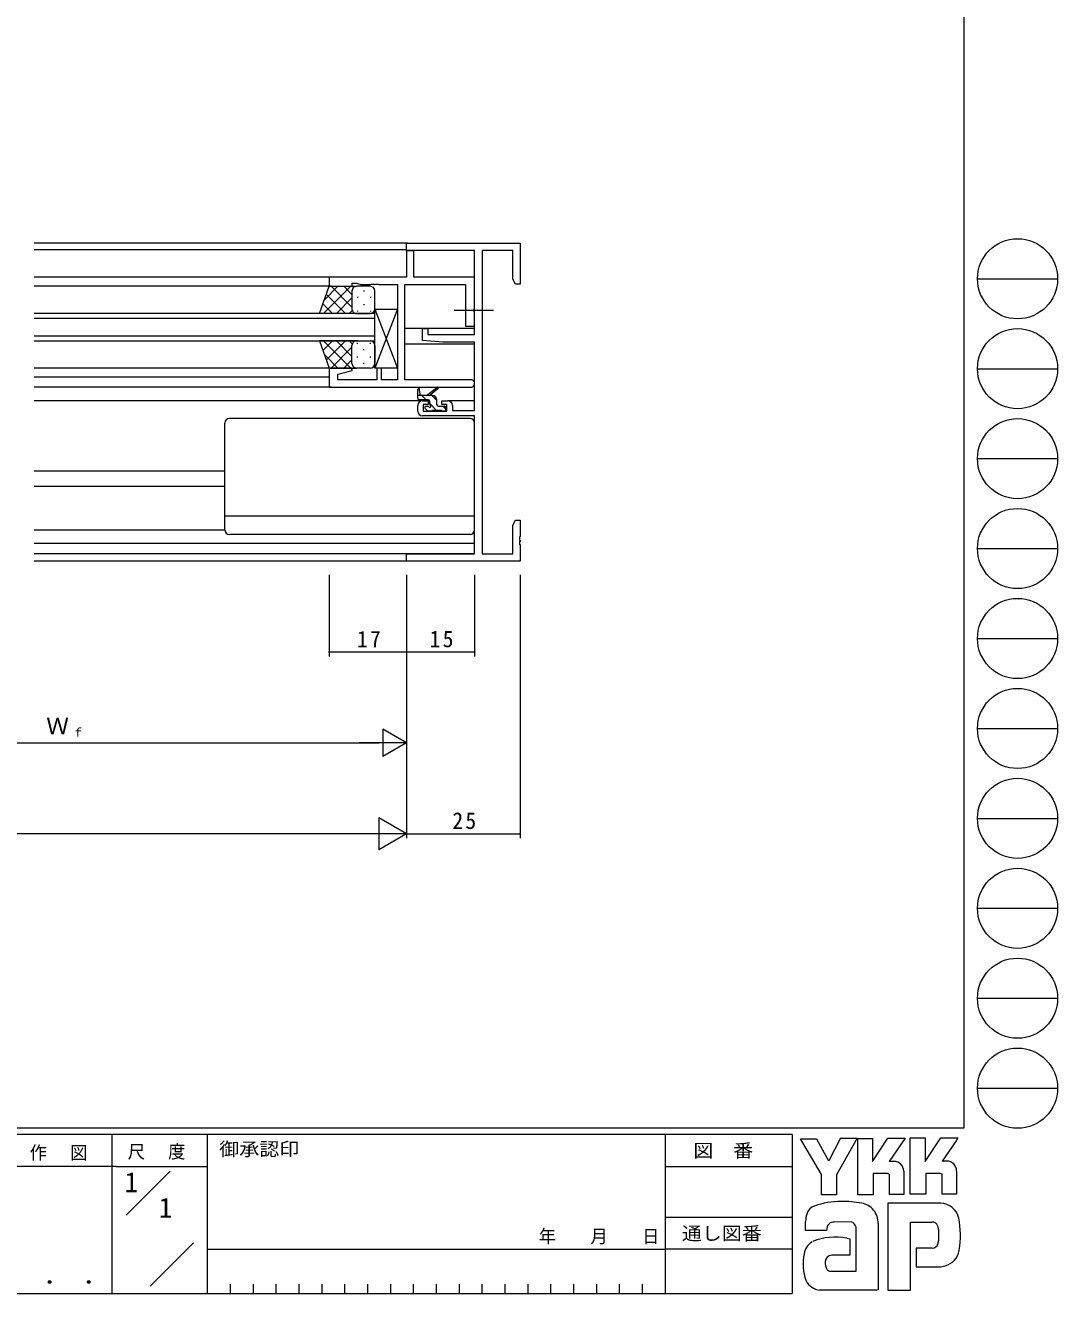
# Model space of a CAD drawing. Units: millimetres on the paper. Extents: x -420 to 373, y -297 to 267.
# Drawn here: x 145.7 to 372.9, y -297 to -17.8 of the extents above; entities that cross this region are included whole.
import ezdxf
from ezdxf.enums import TextEntityAlignment as Align

# ---------------------------------------------------------------- set-up
doc = ezdxf.new("R2010")
doc.units = ezdxf.units.MM
doc.linetypes.add('CHAIN2', pattern=[12, 9, -1, 1, -1])
for name, color, linetype, lineweight in [('0-1_YKK_ZWAK', 7, 'Continuous', 9), ('0-3_YKK_12', 2, 'Continuous', 9), ('0-4_YKK_D', 6, 'Continuous', 9), ('0-6_YKK_13', 4, 'Continuous', 9), ('0-7_YKK_11', 7, 'Continuous', 9)]:
    doc.layers.add(name, color=color, linetype=linetype, lineweight=lineweight)
doc.layers.add('0-2_USER1', color=3, linetype='Continuous')
doc.styles.add('ＭＳ ゴシック', font='')
doc.styles.get('ＭＳ ゴシック').set_extended_font_data('MS Gothic')

msp = doc.modelspace()

# ---------------------------------------------------------------- linework, layer by layer
at = {"layer": '0-1_YKK_ZWAK'}
for p, q in [((352.3, 264.4), (352.3, -260.6)), ((355.276, -73.616), (372.916, -73.616)), ((355.276, -93.412), (372.916, -93.412)), ((355.276, -113.208), (372.916, -113.208)), ((355.276, -133.004), (372.916, -133.004)), ((355.276, -152.8), (372.916, -152.8)), ((355.276, -172.596), (372.916, -172.596)), ((355.276, -192.392), (372.916, -192.392)), ((355.276, -212.188), (372.916, -212.188)), ((355.276, -231.984), (372.916, -231.984)), ((355.276, -251.78), (372.916, -251.78)), ((352.3, -260.6), (-417.7, -260.6)), ((314.5, -262), (-417.7, -262)), ((164.7, -262), (164.7, -297)), ((185.7, -262), (185.7, -297)), ((286.5, -262), (286.5, -297)), ((314.5, -262), (314.5, -297)), ((316.337, -262.906), (319.851, -262.906)), ((320.932, -270.799), (316.337, -262.906)), ((325.136, -262.798), (322.581, -267.771)), ((328.96, -275.231), (328.96, -262.825)), ((340.474, -262.717), (343.745, -262.717)), ((340.474, -275.123), (340.474, -262.717)), ((347.178, -262.717), (350.962, -262.717)), ((350.583, -263.365), (347.461, -267.825)), ((350.962, -262.717), (350.583, -263.365)), ((336.879, -267.906), (335.84, -267.906)), ((348.501, -267.825), (347.461, -267.825)), ((165.684, -268.999), (97.5, -268.999)), ((165.684, -268.999), (185.7, -268.999)), ((167.87, -279.736), (177.564, -270.043)), ((286.5, -269), (314.5, -269)), ((335.474, -270.582), (332.284, -270.582)), ((339.042, -270.069), (339.042, -275.15)), ((343.88, -270.555), (343.88, -275.123)), ((347.069, -270.555), (343.88, -270.555)), ((347.502, -270.717), (347.069, -270.555)), ((347.502, -275.096), (347.502, -270.717)), ((350.664, -270.069), (350.664, -275.096)), ((343.88, -275.123), (340.474, -275.123)), ((347.502, -275.046), (347.553, -275.096)), ((350.664, -275.096), (347.502, -275.096)), ((347.124, -277.096), (335.528, -277.096)), ((335.528, -277.096), (335.528, -296.206)), ((286.5, -280.199), (314.5, -280.199)), ((317.418, -283.07), (317.418, -281.141)), ((327.446, -281.205), (323.748, -281.275)), ((333.42, -281.583), (333.42, -296.179)), ((340.555, -281.259), (345.204, -281.259)), ((340.555, -296.206), (340.555, -281.259)), ((322.067, -283.07), (317.418, -283.07)), ((328.527, -292.071), (328.527, -282.34)), ((346.673, -282.756), (346.691, -285.391)), ((173.172, -295.345), (182.696, -285.821)), ((185.7, -287.2), (286.5, -287.2)), ((314.5, -287.199), (286.5, -287.199)), ((341.772, -286.989), (341.772, -291.125)), ((345.313, -286.989), (341.772, -286.989)), ((327.176, -288.53), (323.181, -288.535)), ((322.905, -292.071), (328.527, -292.071)), ((328.095, -292.071), (328.446, -292.071)), ((328.527, -292.07), (328.528, -292.071)), ((341.772, -291.125), (347.097, -291.125)), ((347.097, -291.125), (348.178, -290.882)), ((190.74, -294.9), (190.74, -297)), ((195.78, -294.9), (195.78, -297)), ((200.82, -294.9), (200.82, -297)), ((205.86, -294.9), (205.86, -297)), ((210.9, -294.9), (210.9, -297)), ((215.94, -294.9), (215.94, -297)), ((220.98, -294.9), (220.98, -297)), ((226.02, -294.9), (226.02, -297)), ((231.06, -294.9), (231.06, -297)), ((236.1, -294.9), (236.1, -297)), ((241.14, -294.9), (241.14, -297)), ((246.18, -294.9), (246.18, -297)), ((251.22, -294.9), (251.22, -297)), ((256.26, -294.9), (256.26, -297)), ((261.3, -294.9), (261.3, -297)), ((266.34, -294.9), (266.34, -297)), ((271.38, -294.9), (271.38, -297)), ((276.42, -294.9), (276.42, -297)), ((281.46, -294.9), (281.46, -297)), ((-417.7, -297), (314.5, -297)), ((322.067, -296.26), (320.58, -296.26)), ((333.095, -296.233), (322.067, -296.26)), ((333.42, -296.179), (333.095, -296.233))]:
    msp.add_line(p, q, dxfattribs=at)
for points in [[(319.851, -262.906), (322.364, -267.609), (322.581, -267.771)], [(325.136, -262.798), (328.762, -262.798), (324.229, -270.826)], [(328.96, -262.825), (332.176, -262.825), (332.176, -267.923), (335.555, -262.771)], [(335.555, -262.771), (339.38, -262.771), (335.84, -267.906)], [(343.745, -262.717), (343.745, -267.908), (347.178, -262.717)], [(332.284, -270.582), (332.284, -275.231), (328.96, -275.231)], [(339.042, -275.15), (335.906, -275.15), (335.906, -270.744), (335.474, -270.582)], [(324.229, -270.826), (324.229, -275.258), (320.932, -275.258), (320.932, -270.799)], [(326.473, -284.773), (327.176, -284.935), (327.176, -288.53)], [(335.528, -296.206), (339.772, -296.206), (340.555, -296.206)]]:
    msp.add_lwpolyline(points, dxfattribs=at)
for centre in [(364.096, -73.616), (364.096, -93.412), (364.096, -113.208), (364.096, -133.004), (364.096, -152.8), (364.096, -172.596), (364.096, -192.392), (364.096, -212.188), (364.096, -231.984), (364.096, -251.78)]:
    msp.add_circle(centre, 8.82, dxfattribs=at)
for centre, radius, start, end in [((336.879, -270.069), 2.163, 0.00165, 89.99603), ((348.501, -269.988), 2.163, 0.00165, 89.99603), ((320.106, -280.055), 2.444, 109.02126, 161.51263), ((325.222, -294.401), 17.68, 89.89165, 109.30847), ((325.741, -297.463), 20.748, 78.78009, 91.46938), ((329.03, -281.496), 4.449, 40.66422, 80.31693), ((328.809, -281.485), 4.612, 358.78058, 38.76563), ((346.972, -281.44), 4.341, 14.44571, 87.08746), ((322.459, -281.166), 5.037, 158.41083, 179.71774), ((324.175, -283.007), 2.109, 138.46381, 181.71359), ((323.615, -282.971), 1.701, 85.50551, 126.78038), ((326.956, -282.754), 1.625, 14.75519, 72.44994), ((345.365, -282.479), 1.229, 16.43123, 96.91661), ((330.666, -284.187), 20.86, 350.99026, 10.67624), ((324.02, -297.854), 13.309, 79.38097, 112.05824), ((343.031, -283.208), 3.673, 4.93422, 17.03551), ((320.927, -288.927), 3.908, 121.8271, 169.08475), ((345.314, -285.684), 1.306, 269.95467, 342.90144), ((343.01, -285.041), 3.697, 343.6902, 354.75362), ((347.035, -286.745), 4.291, 285.4429, 349.90448), ((327.949, -290.395), 11.082, 168.76372, 199.80078), ((324.082, -290.328), 2.369, 171.08202, 216.71922), ((323.19, -289.979), 1.445, 90.33952, 178.03638), ((323.15, -290.565), 1.526, 230.97279, 260.7549), ((320.94, -292.443), 3.823, 207.31435, 263.59464)]:
    msp.add_arc(centre, radius, start, end, dxfattribs=at)
at = {"layer": '0-3_YKK_12'}
for p, q in [((229.876, -65.78), (147.576, -65.78)), ((147.576, -67.18), (229.576, -67.18)), ((212.876, -73.28), (147.576, -73.28)), ((213.076, -75.28), (147.576, -75.28)), ((222.576, -81.28), (147.576, -81.28)), ((147.576, -82.28), (222.576, -82.28)), ((222.576, -87.28), (222.576, -81.28)), ((222.576, -86.28), (147.576, -86.28)), ((244.576, -84.58), (229.206, -84.58)), ((147.576, -87.28), (222.576, -87.28)), ((244.576, -87.98), (229.206, -87.98)), ((213.076, -93.28), (147.576, -93.279)), ((212.576, -95.281), (147.576, -95.28)), ((213.076, -97.48), (147.576, -97.48)), ((233.076, -100.48), (147.576, -100.48)), ((244.576, -100.48), (238.676, -100.48)), ((189.576, -115.98), (147.576, -115.98)), ((189.576, -119.38), (147.576, -119.38)), ((147.576, -128.88), (189.576, -128.88)), ((244.576, -131.88), (147.576, -131.88)), ((244.276, -134.15), (147.576, -134.15)), ((229.876, -135.78), (147.576, -135.78))]:
    msp.add_line(p, q, dxfattribs=at)
at = {"layer": '0-4_YKK_D'}
for p, q in [((212.576, -138.78), (212.576, -156.78)), ((229.576, -138.78), (229.576, -176.78)), ((229.576, -138.78), (229.576, -156.78)), ((229.576, -138.78), (229.576, -196.78)), ((229.576, -138.78), (229.576, -196.78)), ((229.576, -138.78), (229.576, -156.78)), ((244.576, -138.78), (244.576, -156.78)), ((254.576, -138.78), (254.576, -196.78)), ((229.576, -155.78), (212.576, -155.78)), ((244.576, -155.78), (229.576, -155.78)), ((229.576, -175.78), (224.38, -172.78)), ((224.38, -172.78), (224.38, -178.78)), ((85.576, -175.78), (223.576, -175.78)), ((229.576, -175.78), (219.184, -175.78)), ((229.576, -175.78), (224.38, -178.78)), ((229.576, -195.78), (223.514, -192.28)), ((223.514, -192.28), (223.514, -199.28)), ((222.576, -195.78), (-103.424, -195.78)), ((229.576, -195.78), (217.452, -195.78)), ((229.576, -195.78), (223.514, -199.28)), ((229.576, -195.78), (254.576, -195.78))]:
    msp.add_line(p, q, dxfattribs=at)
for centre, start, end in [((212.576, -155.78), 0, 180), ((212.576, -155.78), 180, 0), ((229.576, -155.78), 0, 180), ((229.576, -155.78), 0, 180), ((229.576, -155.78), 180, 0), ((229.576, -155.78), 180, 0), ((244.576, -155.78), 0, 180), ((244.576, -155.78), 180, 0), ((254.576, -195.78), 0, 180), ((254.576, -195.78), 180, 0)]:
    msp.add_arc(centre, 0.106, start, end, dxfattribs=at)
at = {"layer": '0-6_YKK_13'}
for p, q in [((210.43, -81.282), (212.573, -75.282)), ((217.304, -75.282), (211.305, -81.282)), ((214.476, -75.282), (211.515, -78.242)), ((212.573, -75.282), (218.573, -75.282)), ((217.573, -79.902), (212.953, -75.282)), ((217.573, -77.073), (215.781, -75.282)), ((221.573, -75.282), (218.573, -75.282)), ((216.124, -81.282), (211.928, -77.086)), ((217.573, -77.842), (214.133, -81.282)), ((217.573, -76.282), (217.573, -79.882)), ((217.573, -76.682), (217.573, -80.282)), ((218.794, -77.617), (218.794, -77.817)), ((220.209, -76.202), (220.209, -76.402)), ((221.624, -77.617), (221.624, -77.817)), ((222.573, -80.282), (222.573, -76.282)), ((213.296, -81.282), (211.184, -79.17)), ((217.629, -80.613), (216.961, -81.282)), ((218.794, -80.647), (218.794, -80.847)), ((220.209, -79.232), (220.209, -79.432)), ((221.624, -80.647), (221.624, -80.847)), ((222.576, -80.28), (227.576, -93.28)), ((227.576, -80.28), (222.576, -93.28)), ((218.794, -81.282), (210.43, -81.282)), ((218.573, -81.282), (221.573, -81.282)), ((210.43, -87.28), (212.573, -93.28)), ((218.794, -87.28), (210.43, -87.28)), ((213.296, -87.28), (211.184, -89.391)), ((217.304, -93.28), (211.305, -87.28)), ((216.124, -87.28), (211.928, -91.476)), ((217.573, -88.659), (212.953, -93.28)), ((217.573, -90.72), (214.133, -87.28)), ((217.629, -87.948), (216.961, -87.28)), ((217.573, -91.88), (217.573, -88.28)), ((217.573, -92.28), (217.573, -88.68)), ((218.573, -87.28), (221.573, -87.28)), ((218.794, -87.915), (218.794, -87.715)), ((220.209, -89.33), (220.209, -89.13)), ((221.624, -87.915), (221.624, -87.715)), ((222.573, -88.28), (222.573, -92.28)), ((214.476, -93.28), (211.515, -90.319)), ((217.573, -91.488), (215.781, -93.28)), ((218.794, -90.945), (218.794, -90.745)), ((221.624, -90.945), (221.624, -90.745)), ((212.573, -93.28), (218.573, -93.28)), ((221.573, -93.28), (218.573, -93.28)), ((220.209, -92.36), (220.209, -92.16)), ((233.976, -99.28), (236.194, -97.597)), ((232.076, -99.98), (232.076, -97.98)), ((235.276, -99.28), (232.076, -99.28)), ((232.376, -98.154), (232.575, -99.28)), ((234.376, -100.28), (232.376, -100.28)), ((233.912, -100.28), (232.912, -99.28)), ((234.576, -99.28), (236.396, -97.879)), ((236.276, -100.399), (235.157, -99.28)), ((236.276, -101.38), (236.276, -100.28)), ((234.164, -102.692), (233.664, -102.192)), ((233.876, -101.68), (234.215, -101.68)), ((234.976, -102.78), (234.376, -102.78)), ((234.676, -101.219), (234.676, -100.58)), ((236.212, -102.58), (234.676, -101.044)), ((237.276, -102.58), (235.176, -102.58)), ((236.576, -101.68), (237.976, -101.68)), ((237.976, -102.78), (237.476, -102.78)), ((238.276, -102.399), (237.557, -101.68)), ((238.276, -101.98), (238.276, -102.48)), ((189.576, -128.88), (189.576, -105.38)), ((243.576, -104.38), (190.576, -104.38)), ((244.576, -128.88), (244.576, -105.38)), ((244.576, -125.84), (189.576, -125.84)), ((243.576, -129.88), (190.576, -129.88))]:
    msp.add_line(p, q, dxfattribs=at)
at = {"layer": '0-6_YKK_13', "linetype": 'CHAIN2'}
msp.add_line((248.706, -80.58), (240.076, -80.58), dxfattribs=at)
at = {"layer": '0-6_YKK_13'}
msp.add_lwpolyline([(222.576, -80.28), (227.576, -80.28), (227.576, -93.28), (222.576, -93.28)], close=True, dxfattribs=at)
for centre, radius, start, end in [((218.573, -76.282), 1, 89.99998, 179.99998), ((218.573, -76.282), 1, 89.99998, 179.99998), ((221.573, -76.282), 1, 359.99998, 89.99998), ((218.573, -80.282), 1, 179.99998, 269.99998), ((218.573, -80.282), 1, 179.99998, 269.99998), ((221.573, -80.282), 1, 269.99998, 359.99998), ((218.573, -88.28), 1, 89.99998, 179.99998), ((218.573, -88.28), 1, 89.99998, 179.99998), ((221.573, -88.28), 1, 359.99998, 89.99998), ((218.573, -92.28), 1, 179.99998, 269.99998), ((218.573, -92.28), 1, 179.99998, 269.99998), ((221.573, -92.28), 1, 269.99998, 359.99998), ((236.376, -97.68), 0.2, 275.58287, 155.58287), ((232.276, -97.98), 0.2, 300, 180), ((232.376, -99.98), 0.3, 180, 270), ((234.376, -100.58), 0.3, 0, 90), ((235.276, -100.28), 1, 0, 90), ((233.876, -101.98), 0.3, 90, 225), ((234.376, -102.48), 0.3, 225, 270), ((234.215, -101.98), 0.3, 33.05573, 90), ((234.676, -101.68), 0.25, 213.05573, 56.94426), ((234.976, -101.219), 0.3, 180, 236.94426), ((234.976, -102.58), 0.2, 270, 0), ((236.576, -101.38), 0.3, 180, 270), ((237.476, -102.58), 0.2, 180, 270), ((237.976, -101.98), 0.3, 0, 90), ((237.976, -102.48), 0.3, 270, 0), ((190.576, -105.38), 1, 90, 180), ((243.576, -105.38), 1, 0, 90), ((190.576, -128.88), 1, 180, 270), ((243.576, -128.88), 1, 270, 0)]:
    msp.add_arc(centre, radius, start, end, dxfattribs=at)
at = {"layer": '0-7_YKK_11'}
for p, q in [((212.576, -93.28), (212.576, -97.48)), ((212.576, -97.48), (243.761, -97.48)), ((232.076, -102.78), (232.076, -101.48))]:
    msp.add_line(p, q, dxfattribs=at)
for points in [[(239.676, -101.48), (239.676, -102.58), (244.576, -102.58), (244.576, -87.58), (237.576, -87.58), (233.076, -87.186), (233.076, -84.58), (234.276, -84.58), (234.276, -85.88), (244.576, -85.88), (244.576, -67.41), (229.576, -67.41), (229.576, -65.78), (254.576, -65.78), (254.576, -74.78), (253.576, -74.78), (252.946, -73.689), (252.946, -67.41), (246.206, -67.41)], [(243.761, -95.85), (229.206, -95.85), (229.206, -74.91), (242.576, -74.91), (242.576, -84.08), (244.576, -84.08), (244.576, -81.038), (244.456, -80.855), (244.456, -80.305), (244.576, -80.121), (244.576, -73.28), (231.206, -73.28), (231.206, -67.48), (229.576, -67.48), (229.576, -73.28), (212.576, -73.28), (212.576, -75.28), (217.576, -75.28), (217.576, -74.58), (218.576, -74.58), (219.483, -74.91), (221.618, -74.91), (221.801, -74.79), (222.351, -74.79), (222.535, -74.91), (222.618, -74.91), (222.801, -74.79), (223.351, -74.79), (223.535, -74.91), (227.576, -74.91), (227.576, -95.85), (224.076, -95.85), (224.076, -93.28), (223.076, -93.28), (223.076, -95.85), (214.476, -95.85), (214.476, -94.64), (217.606, -93.802), (217.537, -93.28), (212.576, -93.28)], [(246.206, -67.41), (246.206, -134.15), (252.946, -134.15), (252.946, -127.871), (253.576, -126.78), (254.576, -126.78), (254.576, -130.322), (254.456, -130.505), (254.456, -131.055), (254.576, -131.238), (254.576, -131.322), (254.456, -131.505), (254.456, -132.055), (254.576, -132.238), (254.576, -135.78), (229.576, -135.78), (229.576, -134.15), (244.576, -134.15), (244.576, -103.78), (233.076, -103.78)], [(233.076, -100.48), (234.376, -100.48), (234.376, -101.28), (233.276, -101.28), (233.276, -102.78), (238.476, -102.78), (238.476, -101.28), (237.376, -101.28), (237.376, -100.48), (238.676, -100.48)]]:
    msp.add_lwpolyline(points, dxfattribs=at)
for centre, radius, start, end in [((243.761, -96.665), 0.815, 269.99998, 90), ((233.076, -101.48), 1, 90, 179.99998), ((238.676, -101.48), 1, 0, 89.99998), ((233.076, -102.78), 1, 180, 269.99998)]:
    msp.add_arc(centre, radius, start, end, dxfattribs=at)

# ---------------------------------------------------------------- texts
at = {"layer": '0-1_YKK_ZWAK', "style": 'ＭＳ ゴシック', "width": 1.1}
for s, p in [('御承認印', (188.367, -267.533)), ('図\u3000番', (292.698, -267.862)), ('通し図番', (290.179, -286.085))]:
    msp.add_text(s, height=2.933, dxfattribs=at).set_placement(p, align=Align.BOTTOM_LEFT)
at = {"layer": '0-1_YKK_ZWAK', "color": 3, "style": 'ＭＳ ゴシック', "width": 1.15}
msp.add_text(' ． ．', height=3.666, dxfattribs=at).set_placement((146.755, -295.946), align=Align.BOTTOM_LEFT)
at = {"layer": '0-1_YKK_ZWAK', "char_height": 2.933, "attachment_point": 7, "style": 'ＭＳ ゴシック'}
for s, insert in [('\\T1.17;\\W0.95;作\\~\\~図', (146.62, -267.762)), ('\\T1.17;\\W0.95;尺\\~\\~度', (168.212, -267.537)), ('\\T1.2;\\W0.95;年\\~\\~\\~月\\~\\~\\~日', (258.676, -286.169))]:
    msp.add_mtext(s, dxfattribs=dict(at, insert=insert))
at = {"layer": '0-2_USER1', "style": 'ＭＳ ゴシック'}
for p in [(167.5, -275.999), (175.033, -281.599)]:
    msp.add_text('1', height=4.399, dxfattribs=at).set_placement(p, align=Align.BOTTOM_LEFT)
at = {"layer": '0-4_YKK_D', "color": 3, "style": 'ＭＳ ゴシック'}
msp.add_text('Ｗ', height=3.666, dxfattribs=at).set_placement((150.256, -174.98), align=Align.BOTTOM_LEFT)
at = {"layer": '0-4_YKK_D', "color": 4, "style": 'ＭＳ ゴシック'}
msp.add_text('ｆ', height=1.833, dxfattribs=at).set_placement((156.016, -174.98), align=Align.BOTTOM_LEFT)
at = {"layer": '0-4_YKK_D', "color": 3, "char_height": 3.666, "attachment_point": 7, "style": 'ＭＳ ゴシック'}
for s, insert in [('\\T1.21;\\W0.95;17', (218.676, -154.78)), ('\\T1.21;\\W0.95;15', (234.676, -154.78)), ('\\T1.21;\\W0.95;25', (239.676, -194.78))]:
    msp.add_mtext(s, dxfattribs=dict(at, insert=insert))

doc.saveas('drawing.dxf')
